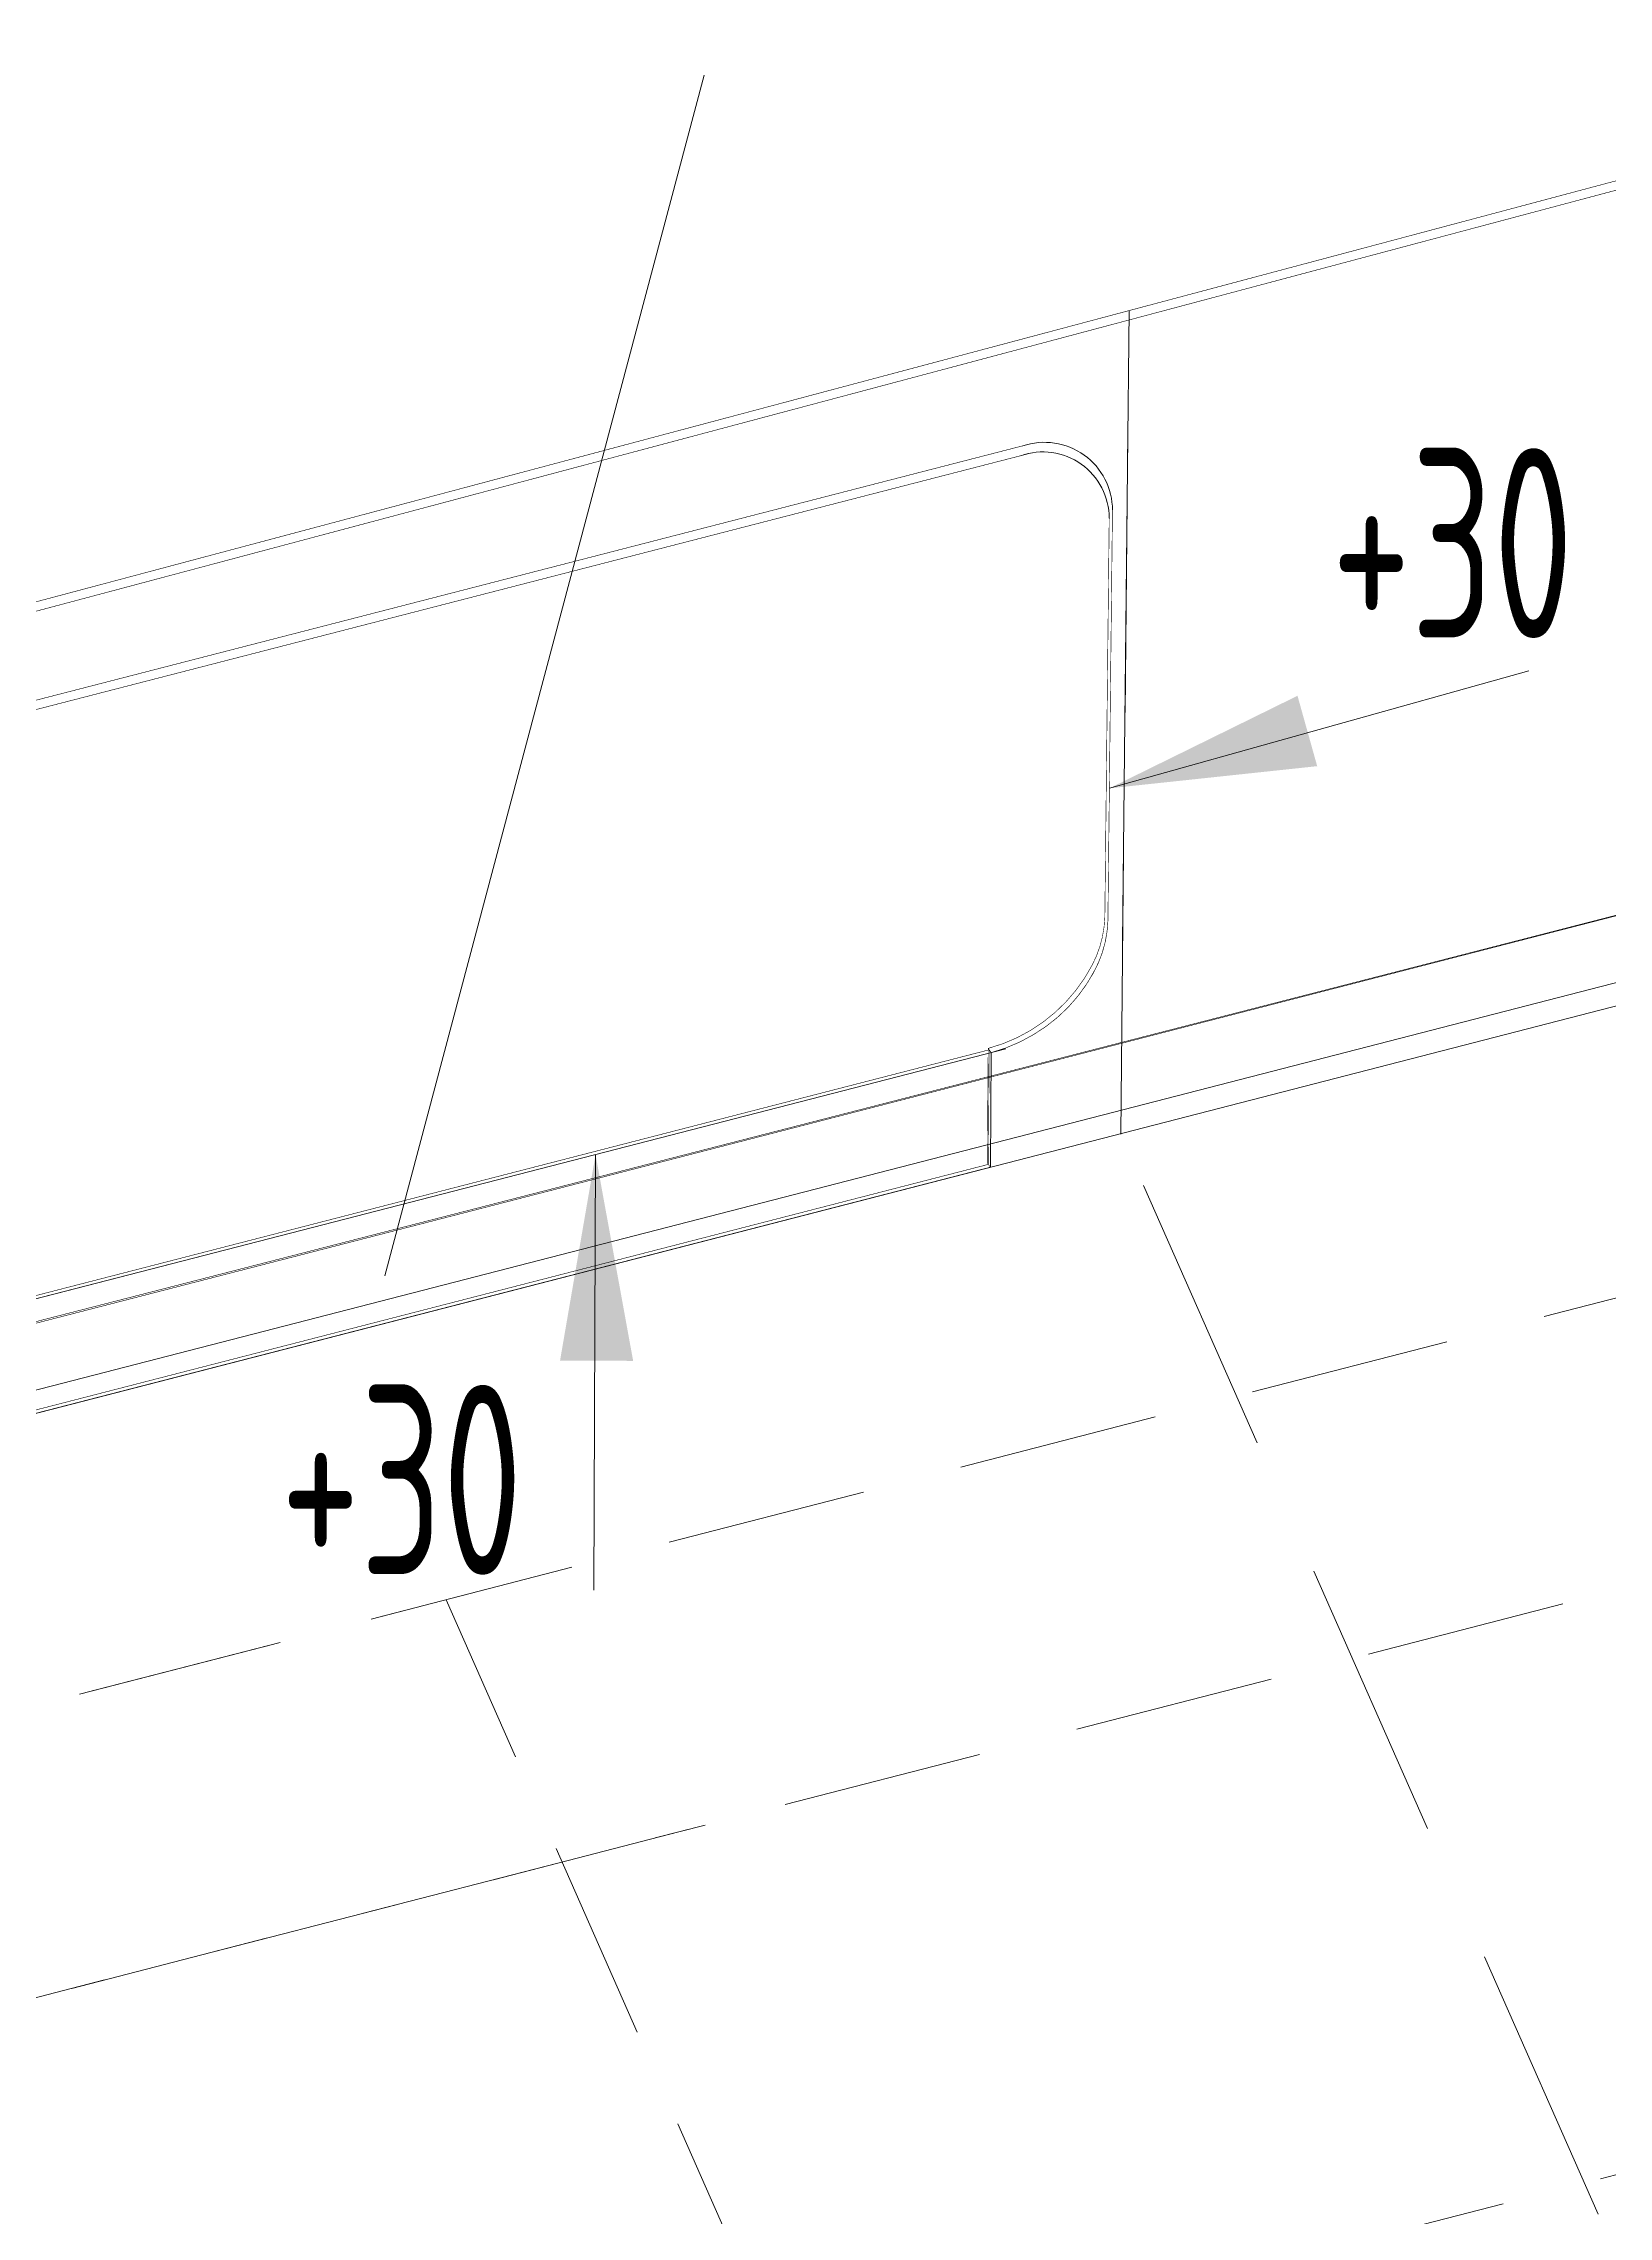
# Model space of a CAD drawing. Header units: millimetres. Extents: x 149544 to 197467, y -3118 to 25363.
# Drawn here: x 190863 to 191358, y 8088 to 8775 of the extents above; entities that cross this region are included whole.
import ezdxf

# ---------------------------------------------------------------- set-up
doc = ezdxf.new("R2010")
doc.units = ezdxf.units.MM
doc.header["$MEASUREMENT"] = 0
for name, pattern in [('K5LT32768', [0]), ('K5LT32774', [0]), ('K5LT32775', [0]), ('K5LT32788', [0]), ('K5LT32803', [95.25, 63.5, -31.75]), ('K5LT32804', [133.350002, 88.900002, -44.450001]), ('K5LT32807', [0]), ('K5LT32822', [0])]:
    doc.linetypes.add(name, pattern=pattern)
doc.styles.add('KTEXTSTYLE', font='GOST_AU.SHX', dxfattribs={"width": 0.96, "height": 5})

msp = doc.modelspace()

# ---------------------------------------------------------------- hatches: boundary and pattern name
for points in [[(191259.68, 8568.73), (191265.91, 8546.47), (191200.19, 8539.47)], [(191049.58, 8358.41), (191026.46, 8358.5), (191037.69, 8423.64)]]:
    msp.add_hatch(color=0).paths.add_polyline_path(points)

# ---------------------------------------------------------------- linework, layer by layer
at = {"color": 0, "linetype": 'K5LT32768', "lineweight": 18}
msp.add_line((191072, 8765.02), (190971.04, 8385.31), dxfattribs=at)
at = {"color": 0, "linetype": 'K5LT32804', "lineweight": 18}
for p, q in [((191203.78, 8430.11), (191206.45, 8690.55)), ((191570.44, 7600.75), (191203.7, 8430.27))]:
    msp.add_line(p, q, dxfattribs=at)
at = {"color": 0, "linetype": 'K5LT32774', "lineweight": 18}
for p, q in [((191206.43, 8690.54), (191204.34, 8490.71)), ((189914.58, 8105.22), (191700.73, 8565.71)), ((189917.48, 8098.67), (191700.66, 8558.39)), ((190741.4, 8347.25), (191167.46, 8457.09)), ((191162.83, 8455.91), (191162.55, 8419.67))]:
    msp.add_line(p, q, dxfattribs=at)
at = {"color": 0, "linetype": 'K5LT32807', "lineweight": 18}
for p, q in [((191200.19, 8539.47), (191332.85, 8576.57)), ((191037.69, 8423.64), (191037.12, 8285.88))]:
    msp.add_line(p, q, dxfattribs=at)
at = {"color": 0, "linetype": 'K5LT32803', "lineweight": 18}
for p, q in [((189954.15, 8015.71), (191712.3, 8468.99)), ((189990.82, 7932.76), (191557.89, 8336.78)), ((189952.17, 8015.2), (191003.35, 8286.21)), ((191320.5, 7536.31), (190990.44, 8282.88)), ((190064.18, 7766.86), (191822.78, 8220.25)), ((190872.08, 8159.97), (191072.36, 8211.6))]:
    msp.add_line(p, q, dxfattribs=at)
at = {"color": 0, "linetype": 'K5LT32788', "const_width": 0.18}
for points in [[(191703.39, 8819.99), (189427.58, 8213.61), (189426.42, 8216.27), (191384.42, 8737.97)], [(190727.74, 8530.08), (191175.63, 8645.55)], [(191175.55, 8648.49), (190729.25, 8533.43)], [(191198.75, 8498.8), (191200.14, 8625.13)], [(191199.72, 8497.5), (191201.16, 8627.38)], [(189904.2, 8123.71), (191708.27, 8588.82)], [(191708.27, 8588.79), (189905.74, 8125.21)], [(191162.85, 8455.91), (190741.4, 8347.25), (190740.75, 8348.13), (191162.2, 8456.78)], [(191162.84, 8455.91), (191162.55, 8419.67), (191161.58, 8420.97), (191161.86, 8457.22)], [(191162.55, 8419.67), (191162.84, 8455.91), (191162.19, 8456.78), (191161.9, 8420.54)], [(190741.1, 8311.01), (191162.55, 8419.67), (191161.9, 8420.54), (190740.45, 8311.88)]]:
    msp.add_lwpolyline(points, dxfattribs=at)
msp.add_lwpolyline([(191199.72, 8497.5, -0.113044), (191195.76, 8482.34, -0.142433), (191176.34, 8461.67, -0.07153), (191162.85, 8455.91), (191161.87, 8457.22, 0.20974), (191194.79, 8483.65, 0.113044), (191198.75, 8498.8)], format="xyb", dxfattribs=at)
at = {"color": 0, "linetype": 'K5LT32775', "const_width": 0.18}
msp.add_lwpolyline([(191199.72, 8497.5, -0.121668), (191194.95, 8480.77, -0.136068), (191175.71, 8461.3, -0.068391), (191162.85, 8455.91)], format="xyb", dxfattribs=at)
at = {"color": 0, "linetype": 'K5LT32822', "lineweight": 18}
for centre, radius, start, end in [((191179.12, 8624.82), 21.03, 0.09522, 109.35632), ((191179.68, 8627.41), 21.48, 359.91953, 108.73486)]:
    msp.add_arc(centre, radius, start, end, dxfattribs=at)

# ---------------------------------------------------------------- texts
at = {"color": 0, "char_height": 2.5, "attachment_point": 1, "style": 'KTEXTSTYLE'}
for insert in [(191270.41, 8647.01), (190938.08, 8350.79)]:
    msp.add_mtext('\\H3.5;\\W0.965;\\Q15;\\Q0;\\W0.765;\\H60.00;{\\c16711935;+30}', dxfattribs=dict(at, insert=insert))

doc.saveas('drawing.dxf')
